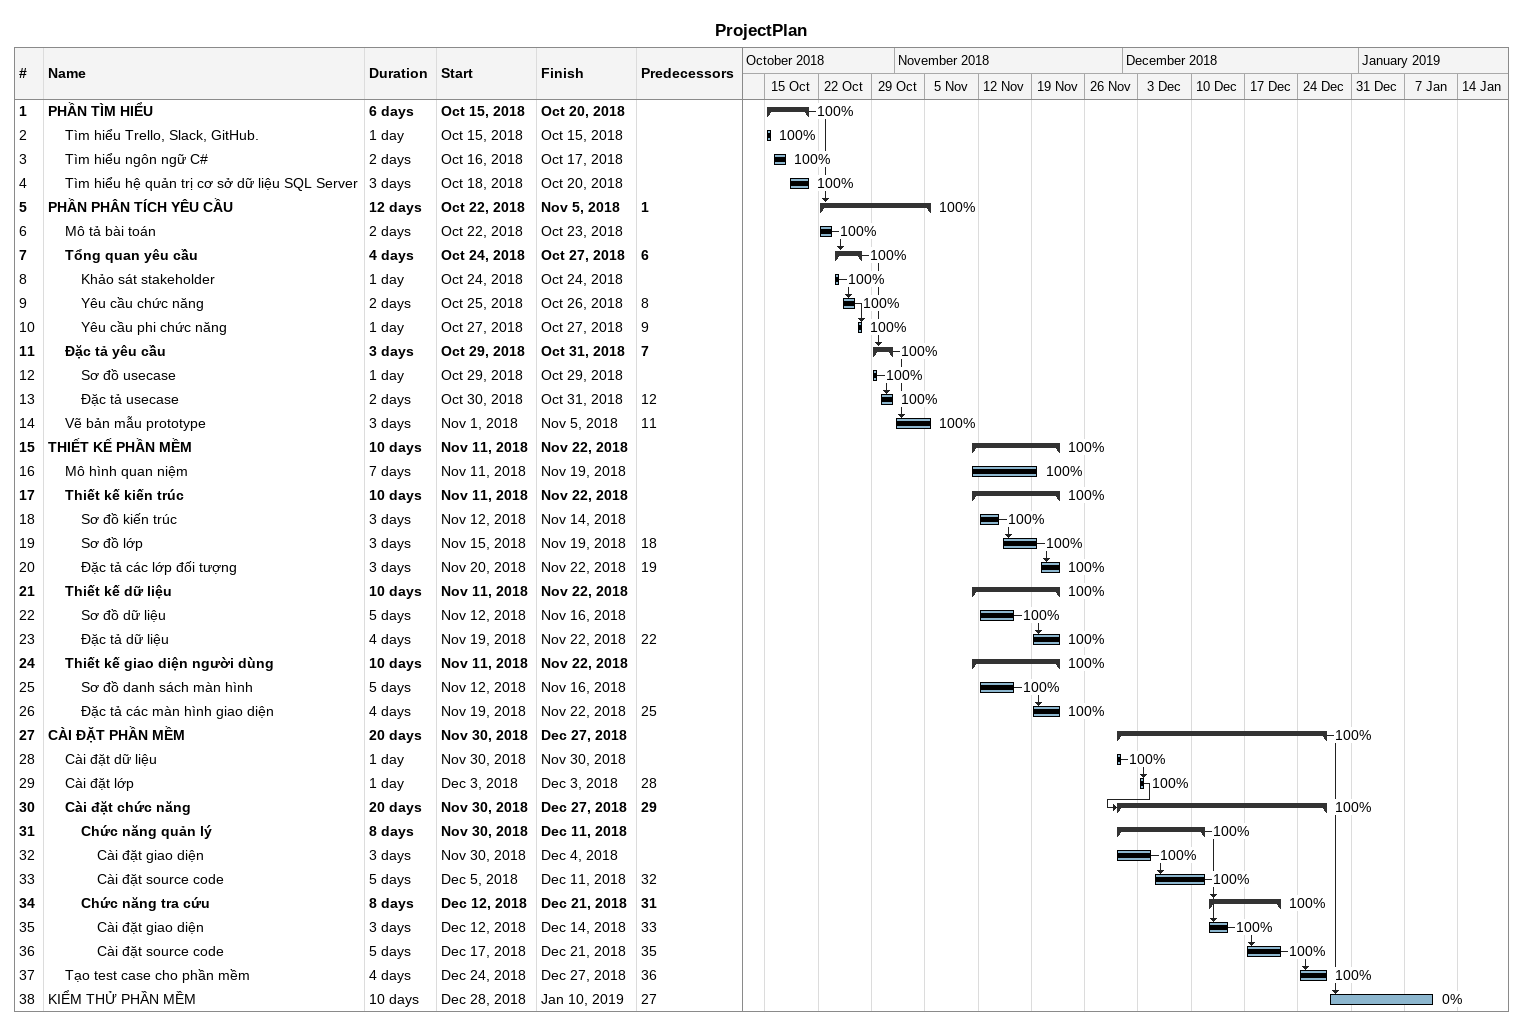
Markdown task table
ProjectPlan

| ID | Level | Task | Duration | Start | Finish | Predecessors | % complete |
|---|---|---|---|---|---|---|---|
| 1 | 1 | **PHẦN TÌM HIỂU** | 6d | 2018-10-15 | 2018-10-20 |  | 100 |
| 2 | 2 | Tìm hiểu Trello, Slack, GitHub. | 1d | 2018-10-15 | 2018-10-15 |  | 100 |
| 3 | 2 | Tìm hiểu ngôn ngữ C# | 2d | 2018-10-16 | 2018-10-17 |  | 100 |
| 4 | 2 | Tìm hiểu hệ quản trị cơ sở dữ liệu SQL Server | 3d | 2018-10-18 | 2018-10-20 |  | 100 |
| 5 | 1 | **PHẦN PHÂN TÍCH YÊU CẦU** | 12d | 2018-10-22 | 2018-11-05 | 1 | 100 |
| 6 | 2 | Mô tả bài toán | 2d | 2018-10-22 | 2018-10-23 |  | 100 |
| 7 | 2 | **Tổng quan yêu cầu** | 4d | 2018-10-24 | 2018-10-27 | 6 | 100 |
| 8 | 3 | Khảo sát stakeholder | 1d | 2018-10-24 | 2018-10-24 |  | 100 |
| 9 | 3 | Yêu cầu chức năng | 2d | 2018-10-25 | 2018-10-26 | 8 | 100 |
| 10 | 3 | Yêu cầu phi chức năng | 1d | 2018-10-27 | 2018-10-27 | 9 | 100 |
| 11 | 2 | **Đặc tả yêu cầu** | 3d | 2018-10-29 | 2018-10-31 | 7 | 100 |
| 12 | 3 | Sơ đồ usecase | 1d | 2018-10-29 | 2018-10-29 |  | 100 |
| 13 | 3 | Đặc tả usecase | 2d | 2018-10-30 | 2018-10-31 | 12 | 100 |
| 14 | 2 | Vẽ bản mẫu prototype | 3d | 2018-11-01 | 2018-11-05 | 11 | 100 |
| 15 | 1 | **THIẾT KẾ PHẦN MỀM** | 10d | 2018-11-11 | 2018-11-22 |  | 100 |
| 16 | 2 | Mô hình quan niệm | 7d | 2018-11-11 | 2018-11-19 |  | 100 |
| 17 | 2 | **Thiết kế kiến trúc** | 10d | 2018-11-11 | 2018-11-22 |  | 100 |
| 18 | 3 | Sơ đồ kiến trúc | 3d | 2018-11-12 | 2018-11-14 |  | 100 |
| 19 | 3 | Sơ đồ lớp | 3d | 2018-11-15 | 2018-11-19 | 18 | 100 |
| 20 | 3 | Đặc tả các lớp đối tượng | 3d | 2018-11-20 | 2018-11-22 | 19 | 100 |
| 21 | 2 | **Thiết kế dữ liệu** | 10d | 2018-11-11 | 2018-11-22 |  | 100 |
| 22 | 3 | Sơ đồ dữ liệu | 5d | 2018-11-12 | 2018-11-16 |  | 100 |
| 23 | 3 | Đặc tả dữ liệu | 4d | 2018-11-19 | 2018-11-22 | 22 | 100 |
| 24 | 2 | **Thiết kế giao diện người dùng** | 10d | 2018-11-11 | 2018-11-22 |  | 100 |
| 25 | 3 | Sơ đồ danh sách màn hình | 5d | 2018-11-12 | 2018-11-16 |  | 100 |
| 26 | 3 | Đặc tả các màn hình giao diện | 4d | 2018-11-19 | 2018-11-22 | 25 | 100 |
| 27 | 1 | **CÀI ĐẶT PHẦN MỀM** | 20d | 2018-11-30 | 2018-12-27 |  | 100 |
| 28 | 2 | Cài đặt dữ liệu | 1d | 2018-11-30 | 2018-11-30 |  | 100 |
| 29 | 2 | Cài đặt lớp | 1d | 2018-12-03 | 2018-12-03 | 28 | 100 |
| 30 | 2 | **Cài đặt chức năng** | 20d | 2018-11-30 | 2018-12-27 | 29 | 100 |
| 31 | 3 | **Chức năng quản lý** | 8d | 2018-11-30 | 2018-12-11 |  | 100 |
| 32 | 4 | Cài đặt giao diện | 3d | 2018-11-30 | 2018-12-04 |  | 100 |
| 33 | 4 | Cài đặt source code | 5d | 2018-12-05 | 2018-12-11 | 32 | 100 |
| 34 | 3 | **Chức năng tra cứu** | 8d | 2018-12-12 | 2018-12-21 | 31 | 100 |
| 35 | 4 | Cài đặt giao diện | 3d | 2018-12-12 | 2018-12-14 | 33 | 100 |
| 36 | 4 | Cài đặt source code | 5d | 2018-12-17 | 2018-12-21 | 35 | 100 |
| 37 | 2 | Tạo test case cho phần mềm | 4d | 2018-12-24 | 2018-12-27 | 36 | 100 |
| 38 | 1 | KIỂM THỬ PHẦN MỀM | 10d | 2018-12-28 | 2019-01-10 | 27 | 0 |
